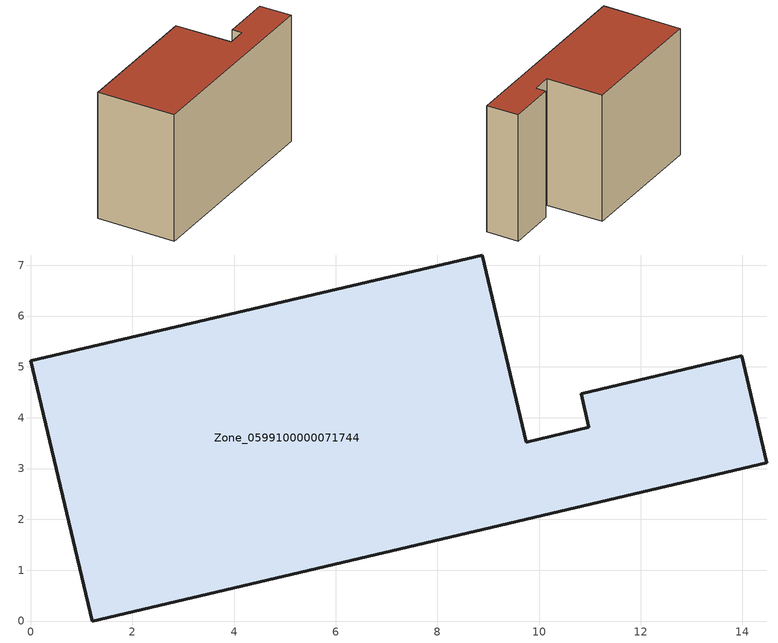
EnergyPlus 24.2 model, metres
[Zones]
Zone_0599100000071744
 floor ground (C_G): 9.75,3.52 10.98,3.81 10.83,4.47 13.99,5.22 14.48,3.11 1.21,0 0,5.12 8.88,7.2 z0
 wall outside (C_F): 1.21,0 14.48,3.11 13.99,5.22 10.83,4.47 10.98,3.81 9.75,3.52 8.88,7.2 0,5.12 1.21,0 z0:8.62
 roof outside (C_R): 10.98,3.81 9.75,3.52 8.88,7.2 0,5.12 1.21,0 14.48,3.11 13.99,5.22 10.83,4.47 z8.62
[BUILDING]
Pand.0599100000071744: North Axis=0; Terrain=City; Loads Convergence Tolerance Value=0.04; Temperature Convergence Tolerance Value=0.4; Solar Distribution=FullExterior; Maximum Number of Warmup Days=25; Minimum Number of Warmup Days=1
[Site:Location]
Rotterdam.The.Hague.AP_ZH_NLD Design_Conditions: Latitude=51.96; Longitude=4.45; Time Zone=1; Elevation=-4.5
[SITE:GROUNDTEMPERATURE:BUILDINGSURFACE]
18, 18, 18, 18, 18, 18, 18, 18, 18, 18, 18, 18
[MATERIAL] Thermal Absorptance=0.9; Solar Absorptance=0.7; Visible Absorptance=0.7
Name | Roughness | Thickness | Conductivity | Density | Specific Heat
G.TI.1975-1991 | MediumSmooth | 0.15 | 0.288461 | 540 | 1210
F.TI.1975-1991 | Rough | 0.3 | 0.230769 | 1920 | 840
R.TI.1975-1991 | MediumRough | 0.2 | 0.153846 | 1500 | 1000
[CONSTRUCTION]
C_G: G.TI.1975-1991
C_F: F.TI.1975-1991
C_R: R.TI.1975-1991
[ZONE]
Zone_0599100000071744: Type=1; Multiplier=1; Ceiling Height=Autocalculate; Volume=Autocalculate; Floor Area=autocalculate; Part of Total Floor Area=Yes
[ZONEINFILTRATION:DESIGNFLOWRATE]
Infil_Zone_0599100000071744: Zone or ZoneList or Space or SpaceList=Zone_0599100000071744; Schedule=AlwaysOn; Design Flow Rate Calculation Method=Flow/Area; Flow Rate per Floor Area=0.003; Constant Term Coefficient=1; Temperature Term Coefficient=0; Velocity Term Coefficient=0; Velocity Squared Term Coefficient=0
[HVACTEMPLATE:ZONE:IDEALLOADSAIRSYSTEM]
Zone_0599100000071744: Maximum Heating Supply Air Temperature=50; Minimum Cooling Supply Air Temperature=13; Maximum Heating Supply Air Humidity Ratio=0.0156; Minimum Cooling Supply Air Humidity Ratio=0.0077; Heating Limit=NoLimit; Cooling Limit=NoLimit; Dehumidification Control Type=ConstantSensibleHeatRatio; Cooling Sensible Heat Ratio=0.7; Dehumidification Setpoint=60; Humidification Control Type=None; Humidification Setpoint=30; Outdoor Air Method=None; Outdoor Air Flow Rate per Person=0.00944; Outdoor Air Flow Rate per Zone Floor Area=0; Outdoor Air Flow Rate per Zone=0; Demand Controlled Ventilation Type=None; Outdoor Air Economizer Type=NoEconomizer; Heat Recovery Type=None; Sensible Heat Recovery Effectiveness=0.7; Latent Heat Recovery Effectiveness=0.65
[ZONECONTROL:THERMOSTAT]
ThermostatControl_Zone_0599100000071744: Zone or ZoneList=Zone_0599100000071744; Control Type Schedule=DualSetpointControlType; Control 1=Thermostat_Zone_0599100000071744; Temperature Difference Between Cutout And Setpoint=0
[THERMOSTATSETPOINT:DUALSETPOINT]
Thermostat_Zone_0599100000071744: Heating Setpoint Temperature Schedule=HeatingSetpoint_Zone_0599100000071744; Cooling Setpoint Temperature Schedule=CoolingSetpoint_Zone_0599100000071744
[SCHEDULE:COMPACT]
HeatingSetpoint_Zone_0599100000071744: Through: 12/31, For: AllDays, Until: 24:00, 21
CoolingSetpoint_Zone_0599100000071744: Through: 12/31, For: AllDays, Until: 24:00, 24
DualSetpointControlType: Through: 12/31, For: AllDays, Until: 24:00, 4
AlwaysOn: Through: 12/31, For: AllDays, Until: 24:00, 1
